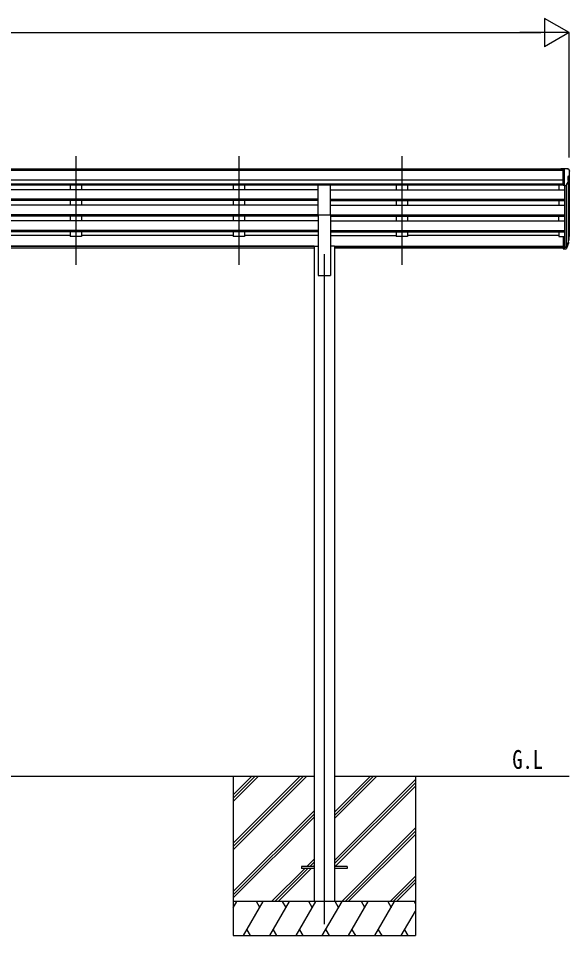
# Model space of a CAD drawing. Units: millimetres, scale not verified. Extents: x -10512 to 10512, y -7425 to 7425.
# Drawn here: x -507 to 1916, y -4212 to -183 of the extents above; entities that cross this region are included whole.
import ezdxf
from ezdxf.enums import TextEntityAlignment as Align

# ---------------------------------------------------------------- set-up
doc = ezdxf.new("R2010")
doc.units = ezdxf.units.MM
doc.header["$LTSCALE"] = 40
for name, color, linetype in [('0-2_USER1', 3, 'Continuous'), ('0-3_YKK_12', 2, 'Continuous'), ('0-4_YKK_13', 4, 'Continuous'), ('0-5_YKK_A1', 4, 'Continuous'), ('0-6_YKK_D', 6, 'Continuous')]:
    doc.layers.add(name, color=color, linetype=linetype)
doc.styles.add('ＭＳ ゴシック', font='')
doc.styles.get('ＭＳ ゴシック').set_extended_font_data('MS Gothic')

msp = doc.modelspace()

# ---------------------------------------------------------------- linework, layer by layer
at = {"layer": '0-3_YKK_12'}
for p, q in [((-254.45, -788.1), (-254.45, -1265.61)), ((-254.45, -788.1), (-254.45, -1265.61)), ((461.55, -788.1), (461.55, -1265.61)), ((461.55, -788.1), (461.55, -1265.61)), ((1177.55, -788.1), (1177.55, -1265.61)), ((1177.55, -788.1), (1177.55, -1265.61)), ((837.55, -1218.93), (837.55, -4162.5))]:
    msp.add_line(p, q, dxfattribs=at)
at = {"layer": '0-4_YKK_13'}
for p, q in [((1887.05, -843.84), (1877.05, -843.93)), ((1877.05, -845.45), (1877.05, -843.93)), ((1887.05, -915.83), (1887.05, -843.84)), ((1905.55, -843.84), (1887.05, -843.84)), ((1893.55, -916.83), (1893.55, -843.84)), ((1905.55, -843.84), (1907.88, -843.98)), ((1908.64, -844.41), (1912.71, -850.22)), ((1907.55, -878.36), (1907.55, -894.63)), ((1913.02, -875.03), (1907.7, -878.1)), ((1915.55, -853.21), (1915.55, -853.84)), ((810.05, -1046.27), (810.05, -914.47)), ((810.05, -914.47), (865.05, -914.47)), ((865.05, -1046.27), (865.05, -914.47)), ((1887.05, -915.83), (1893.55, -915.83)), ((1893.55, -916.83), (1898.76, -916.51)), ((1901.17, -915.01), (1910.18, -899.42)), ((810.05, -1046.27), (865.05, -1046.27)), ((1887.05, -1141.22), (1887.05, -1195.26)), ((1887.05, -1141.22), (1893.55, -1141.22)), ((1893.55, -1141.22), (1893.55, -1196)), ((1911.85, -1154.04), (1908.58, -1161.1)), ((1912.46, -1155.41), (1908.58, -1163.36)), ((1910.14, -1166.69), (1909.8, -1171.09)), ((1887.05, -1181.36), (1893.55, -1181.36)), ((1887.05, -1186.23), (1893.55, -1186.23)), ((1887.05, -1195.26), (1893.55, -1195.26)), ((1893.55, -1186.25), (1898.68, -1186.25)), ((1893.55, -1188.06), (1898.4, -1188.06)), ((1893.55, -1196), (1898.4, -1196)), ((1899.98, -1185.58), (1907.74, -1170.17)), ((1909.19, -1170.53), (1900.99, -1186.71)), ((1909.8, -1171.09), (1900.99, -1194.64)), ((737.55, -3908), (737.55, -3917)), ((792.35, -3908), (737.55, -3908)), ((937.55, -3908), (882.75, -3908)), ((937.55, -3908), (937.55, -3917)), ((792.35, -3917), (737.55, -3917)), ((937.55, -3917), (882.75, -3917))]:
    msp.add_line(p, q, dxfattribs=at)
for centre, radius, start, end in [((1907.82, -844.98), 1, 35, 86.5), ((1907.85, -878.36), 0.3, 120, 180), ((1912.55, -853.21), 3, 0, 87), ((1908.64, -870.65), 6.18, 315.00103, 354.2965), ((1713.55, -853.84), 202, 355.05096, 0), ((1898.58, -913.51), 3, 273.5, 330), ((1907.85, -894.63), 0.3, 180, 265.2833), ((1907.58, -897.92), 3, 330, 85.2833), ((1882.96, -1144.54), 30.41, 341.80266, 352.8448), ((1884.37, -1146.3), 29.53, 342.01856, 353.49194)]:
    msp.add_arc(centre, radius, start, end, dxfattribs=at)
for centre, major_axis, ratio, start_param, end_param in [((1823.63, -1146.63), (88.05, 0), 0.90356, 5.9828017, 6.0168888), ((1908.84, -1166.69), (-1.3, 0), 0.90356, 2.9359903, 4.9130961), ((1822.92, -1150.5), (89.07, 0), 0.90356, 6.0316505, 6.077583), ((1825.69, -1140.05), (-87.93, 4.42), 0.541684, 3.060334, 3.2172517), ((1824.9, -1146.73), (89.06, 1.43), 0.57596, 6.1985533, 6.3701348), ((1898.4, -1185.35), (3, 0), 0.90356, 4.712389, 5.7595865), ((1898.4, -1193.29), (-3, 0), 0.90356, 1.5707963, 2.6179939), ((1898.68, -1184.9), (1.5, 0), 0.90356, 4.712389, 5.7595865)]:
    msp.add_ellipse(centre, major_axis=major_axis, ratio=ratio, start_param=start_param, end_param=end_param, dxfattribs=at)
at = {"layer": '0-5_YKK_A1'}
for p, q in [((1887.05, -845.45), (-3111.95, -845.45)), ((1887.05, -850.66), (-3111.95, -850.66)), ((1913.55, -874.42), (1913.55, -1140.86)), ((1887.05, -894.19), (-3111.95, -894.19)), ((1887.05, -912.05), (-3111.95, -912.05)), ((810.05, -915.29), (-2034.95, -915.29)), ((-279.45, -915.29), (-279.45, -935.75)), ((-229.45, -915.29), (-229.45, -935.75)), ((436.55, -915.29), (436.55, -935.75)), ((486.55, -915.29), (486.55, -935.75)), ((1887.05, -915.39), (865.05, -915.39)), ((1152.55, -915.29), (1152.55, -935.75)), ((1202.55, -915.29), (1202.55, -935.75)), ((1868.55, -915.29), (1868.55, -935.75)), ((1893.55, -916.83), (1893.55, -1141.22)), ((1899.55, -916.35), (1899.56, -1186)), ((1908.58, -902.19), (1908.58, -1167.57)), ((810.05, -935.75), (-2034.95, -935.75)), ((865.05, -935.75), (1893.55, -935.75)), ((810.05, -977.62), (-2034.95, -977.62)), ((810.05, -979.12), (-2034.95, -979.12)), ((810.05, -983.44), (-2034.95, -983.44)), ((810.05, -1004.24), (-2034.95, -1004.24)), ((-279.45, -983.44), (-279.45, -1004.24)), ((-229.45, -983.44), (-229.45, -1004.24)), ((436.55, -983.44), (436.55, -1004.24)), ((486.55, -983.44), (486.55, -1004.24)), ((865.05, -977.62), (1893.55, -977.62)), ((865.05, -979.12), (1893.55, -979.12)), ((865.05, -983.44), (1893.55, -983.44)), ((865.05, -1004.24), (1893.55, -1004.24)), ((1152.55, -983.44), (1152.55, -1004.24)), ((1202.55, -983.44), (1202.55, -1004.24)), ((1868.55, -983.44), (1868.55, -1004.24)), ((810.05, -1046.12), (-2034.95, -1046.12)), ((810.05, -1047.61), (-2034.95, -1047.61)), ((810.05, -1046.27), (810.05, -1312.5)), ((865.05, -1046.12), (1893.55, -1046.12)), ((865.05, -1046.27), (865.05, -1312.5)), ((865.05, -1047.61), (1893.55, -1047.61)), ((810.05, -1051.93), (-2034.95, -1051.93)), ((810.05, -1072.73), (-2034.95, -1072.73)), ((-279.45, -1051.93), (-279.45, -1072.73)), ((-229.45, -1051.93), (-229.45, -1072.73)), ((436.55, -1051.93), (436.55, -1072.73)), ((486.55, -1051.93), (486.55, -1072.73)), ((865.05, -1051.93), (1893.55, -1051.93)), ((865.05, -1072.73), (1893.55, -1072.73)), ((1152.55, -1051.93), (1152.55, -1072.73)), ((1202.55, -1051.93), (1202.55, -1072.73)), ((1868.55, -1072.73), (1868.55, -1051.93)), ((810.05, -1114.61), (-2034.95, -1114.61)), ((810.05, -1116.1), (-2034.95, -1116.1)), ((810.05, -1120.42), (-2034.95, -1120.42)), ((-279.45, -1120.42), (-279.45, -1141.86)), ((-229.45, -1120.42), (-229.45, -1141.86)), ((436.55, -1120.42), (436.55, -1141.86)), ((486.55, -1120.42), (486.55, -1141.86)), ((865.05, -1114.61), (1893.55, -1114.61)), ((865.05, -1116.1), (1893.55, -1116.1)), ((865.05, -1120.42), (1893.55, -1120.42)), ((1152.55, -1120.42), (1152.55, -1141.86)), ((1202.55, -1120.42), (1202.55, -1141.86)), ((1868.55, -1120.42), (1868.55, -1141.86)), ((-279.45, -1136.91), (-945.45, -1136.91)), ((-229.45, -1141.86), (-279.45, -1141.86)), ((436.55, -1136.91), (-229.45, -1136.91)), ((486.55, -1141.86), (436.55, -1141.86)), ((810.05, -1136.91), (486.55, -1136.91)), ((865.05, -1136.91), (1152.55, -1136.91)), ((1202.55, -1141.86), (1152.55, -1141.86)), ((1868.55, -1136.91), (1202.55, -1136.91)), ((1868.55, -1141.86), (1887.05, -1141.86)), ((792.35, -1183.93), (-2017.25, -1183.93)), ((792.35, -1185.32), (-2017.25, -1185.32)), ((792.35, -1193.01), (-2017.25, -1193.01)), ((792.35, -1183.5), (792.35, -4062.5)), ((792.35, -1183.5), (810.05, -1183.5)), ((882.75, -1183.5), (865.05, -1183.5)), ((882.75, -1183.5), (882.75, -4062.5)), ((882.75, -1183.93), (1887.05, -1183.93)), ((882.75, -1185.32), (1887.05, -1185.32)), ((1887.05, -1193.01), (882.75, -1193.01)), ((810.05, -1312.5), (865.05, -1312.5)), ((-2017.25, -3512.5), (792.35, -3512.5)), ((437.55, -3512.5), (437.55, -4212.5)), ((437.55, -3806.68), (731.73, -3512.5)), ((437.55, -3820.82), (745.87, -3512.5)), ((437.55, -3834.96), (760.01, -3512.5)), ((437.55, -3622.83), (547.88, -3512.5)), ((437.55, -3608.69), (533.74, -3512.5)), ((437.55, -3594.55), (519.6, -3512.5)), ((882.75, -3512.5), (1913.55, -3512.5)), ((882.75, -3698.13), (1068.38, -3512.5)), ((882.75, -3683.99), (1054.24, -3512.5)), ((882.75, -3669.85), (1040.1, -3512.5)), ((882.75, -3881.98), (1237.55, -3527.18)), ((882.75, -3896.12), (1237.55, -3541.32)), ((1237.55, -3512.5), (1237.55, -4212.5)), ((885.01, -3908), (1237.55, -3555.46)), ((437.55, -4018.81), (792.35, -3664.01)), ((437.55, -4032.95), (792.35, -3678.15)), ((437.55, -4047.09), (792.35, -3692.29)), ((914.36, -4062.5), (1237.55, -3739.31)), ((928.5, -4062.5), (1237.55, -3753.45)), ((942.64, -4062.5), (1237.55, -3767.59)), ((760.49, -3908), (792.35, -3876.14)), ((774.63, -3908), (792.35, -3890.28)), ((788.78, -3908), (792.35, -3904.43)), ((605.99, -4062.5), (751.49, -3917)), ((620.13, -4062.5), (765.63, -3917)), ((634.28, -4062.5), (779.78, -3917)), ((1126.49, -4062.5), (1237.55, -3951.44)), ((1140.63, -4062.5), (1237.55, -3965.58)), ((1154.78, -4062.5), (1237.55, -3979.73)), ((1237.55, -4062.5), (437.55, -4062.5)), ((437.55, -4090), (453.43, -4062.5)), ((482.3, -4212.5), (568.9, -4062.5)), ((553.9, -4088.48), (538.9, -4062.5)), ((597.77, -4212.5), (684.37, -4062.5)), ((669.37, -4088.48), (654.37, -4062.5)), ((713.24, -4212.5), (799.84, -4062.5)), ((784.84, -4088.48), (769.84, -4062.5)), ((828.71, -4212.5), (915.31, -4062.5)), ((900.31, -4088.48), (885.31, -4062.5)), ((944.18, -4212.5), (1030.78, -4062.5)), ((1015.78, -4088.48), (1000.78, -4062.5)), ((1059.65, -4212.5), (1146.25, -4062.5)), ((1116.25, -4062.5), (1131.25, -4088.48)), ((1231.72, -4062.5), (1237.55, -4072.6)), ((1175.12, -4212.5), (1237.55, -4104.36)), ((497.29, -4186.52), (512.29, -4212.5)), ((612.76, -4186.52), (627.76, -4212.5)), ((728.24, -4186.52), (743.24, -4212.5)), ((843.71, -4186.52), (858.7, -4212.5)), ((959.18, -4186.52), (974.17, -4212.5)), ((1074.65, -4186.52), (1089.64, -4212.5)), ((1190.11, -4186.52), (1205.11, -4212.5)), ((437.55, -4212.5), (1237.55, -4212.5))]:
    msp.add_line(p, q, dxfattribs=at)
at = {"layer": '0-6_YKK_D'}
for p, q in [((1913.55, -245.45), (1805.3, -182.95)), ((1805.3, -182.95), (1805.3, -307.95)), ((-3013.45, -245.45), (1788.55, -245.45)), ((1913.55, -245.45), (1697.04, -245.45)), ((1913.55, -245.45), (1805.3, -307.95)), ((1913.55, -793.84), (1913.55, -244.45))]:
    msp.add_line(p, q, dxfattribs=at)

# ---------------------------------------------------------------- texts
at = {"layer": '0-2_USER1', "style": 'ＭＳ ゴシック', "width": 0.8}
msp.add_text('G.L', height=82.48, dxfattribs=at).set_placement((1663.5, -3504.5), align=Align.BOTTOM_LEFT)

doc.saveas('drawing.dxf')
